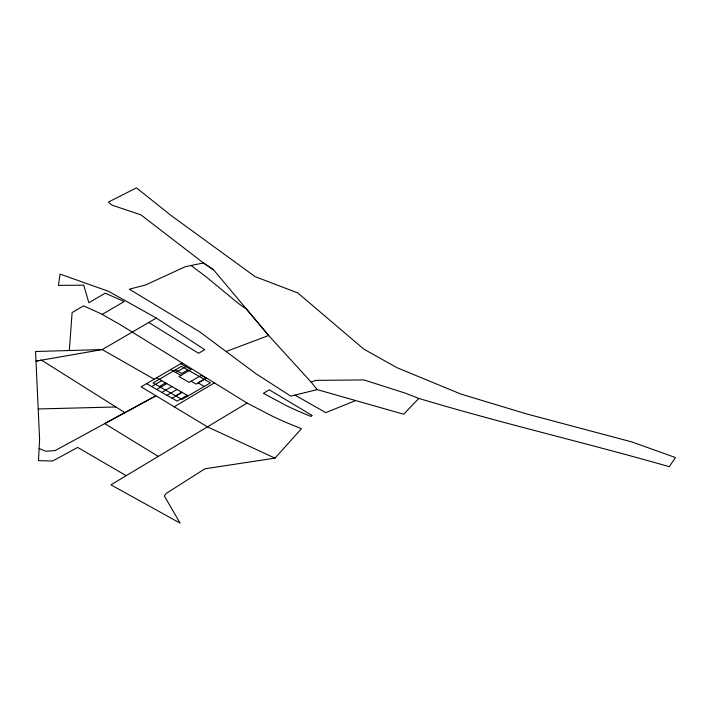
<?xml version="1.0" encoding="UTF-8"?>
<svg xmlns="http://www.w3.org/2000/svg" width="711" height="711" viewBox="0 0 711 711"><rect width="100%" height="100%" fill="white"/><g stroke="black" fill="none" stroke-linecap="round" stroke-linejoin="round"><path stroke-width="1.07" d="M126.185 475.65L77.686 447.415L52.632 461.03L38.501 460.639L39.603 439.585L35.55 351.51L102.251 349.572L156.331 318.066L204.724 349.714L198.591 353.296L148.75 322.483M69.34 350.523L72.104 312.547L83.507 305.863L101.415 313.924L120.159 324.625L247.064 403.066L271.735 415.873A330.677 190.912 0 0 0 287.706 423.134L301.455 428.697L274.997 458.142L204.91 468.789L166.063 493.523L164.357 496.002L180.123 523.145L110.925 484.84L247.064 403.066M213.478 269.745L203.453 262.963L140.965 214.891L111.849 205.052L108.401 202.066L136.485 187.855L170.738 215.229L255.098 276.632L297.793 292.914L363.703 349.039L396.862 367.64L460.906 394.072L526.602 413.926L631.901 441.949L675.45 457.555L669.3 466.683C586.086 442.855 501.699 423.329 418.797 398.4L403.741 414.237L317.177 389.61L290.719 396.134L255.738 373.577L199.631 331.788L129.349 289.199L145.533 284.987L185.42 266.643L203.453 262.963L213.478 269.736L268.66 335.512L311.142 382.118L317.177 389.61M174.213 406.799L214.384 382.856M102.206 314.386L124.212 301.535L105.21 293.172L88.848 302.735L83.738 285.173L58.4 285.387L60.088 274.099L108.472 291.288L156.331 318.066M182.096 362.921L141.134 386.82L207.319 426.796L274.997 458.142M151.656 386.58L161.752 380.687M175.813 372.484L185.909 366.592M159.326 386.535L165.494 382.945M187.802 369.916L181.643 373.515L175.35 369.916M156.758 389.495L166.854 383.602M161.859 392.41L171.955 386.517M166.961 395.316L177.057 389.432M175.661 395.858L181.82 392.268M204.128 379.247L197.969 382.838L204.261 386.437M172.062 398.231L182.158 392.339M187.26 395.254L177.163 401.146L146.555 383.664M355.207 400.755L325.78 412.638L294.967 395.085M311.142 382.118L315.675 380.376L363.961 379.941L404.941 393.023L418.797 398.4M226.249 351.456L268.66 335.512L246.468 309.089L238.772 303.73L205.781 276.552L191.09 265.487M38.323 408.958L115.911 406.976M39.149 448.49L45.691 451.236L55.067 450.605L155.94 395.76L104.73 423.596L158.198 456.373M154.171 379.221L102.251 349.572L36.012 361.117L41.514 360.157L124.896 412.638M180.798 363.677L191.01 369.507L178.968 376.528L189.17 382.358L201.213 375.337L206.314 378.243L196.218 384.136L191.117 381.22M170.702 369.569L180.914 375.399M156.651 377.772L188.113 395.858M311.925 415.34L311.125 416.477L304.424 413.766A310.032 178.994 0 0 1 286.497 405.714L263.399 393.307L269.282 389.806L311.925 415.34M181.509 366.325L153.034 382.945L181.954 399.458L210.42 382.838L181.509 366.325"/></g></svg>
